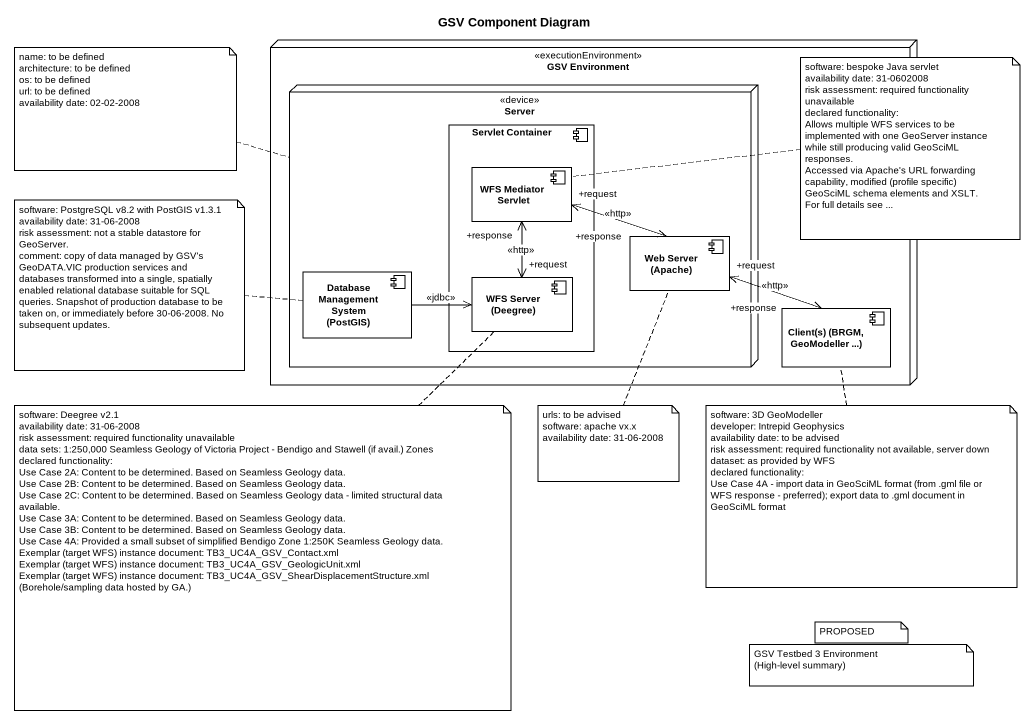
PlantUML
@startuml
title GSV Component Diagram
node "GSV Environment" as GSV_Environment <<executionEnvironment>> {
  node Server <<device>> {
    component "Servlet Container" as Servlet_Container {
      component "WFS Mediator Servlet" as WFS_Mediator_Servlet
      component "WFS Server (Deegree)" as WFS_Server_Deegree
    }
    component "Web Server (Apache)" as Web_Server_Apache
    component "Database Management System (PostGIS)" as Database_Management_System
  }
  component "Client(s) (BRGM, GeoModeller ...)" as Client_s_BRGM_GeoModeller
}
WFS_Mediator_Servlet "+response" <--> "+request" WFS_Server_Deegree : <<http>>
Web_Server_Apache "+response" <-left-> "+request" WFS_Mediator_Servlet : <<http>>
Database_Management_System -right-> WFS_Server_Deegree : <<jdbc>>
Client_s_BRGM_GeoModeller "+response" <-left-> "+request" Web_Server_Apache : <<http>>
note left of Server
  name: to be defined
  architecture: to be defined
  os: to be defined
  url: to be defined
  availability date: 02-02-2008
end note
note right of WFS_Mediator_Servlet
  software: bespoke Java servlet
  availability date: 31-0602008
  risk assessment: required functionality unavailable
  declared functionality:
  Allows multiple WFS services to be implemented with one GeoServer instance while still producing valid GeoSciML responses.
  Accessed via Apache's URL forwarding capability, modified (profile specific) GeoSciML schema elements and XSLT.
  For full details see ...
end note
note left of Database_Management_System
  software: PostgreSQL v8.2 with PostGIS v1.3.1
  availability date: 31-06-2008
  risk assessment: not a stable datastore for GeoServer.
  comment: copy of data managed by GSV's GeoDATA.VIC production services and databases transformed into a single, spatially enabled relational database suitable for SQL queries. Snapshot of production database to be taken on, or immediately before 30-06-2008. No subsequent updates.
end note
note bottom of WFS_Server_Deegree
  software: Deegree v2.1
  availability date: 31-06-2008
  risk assessment: required functionality unavailable
  data sets: 1:250,000 Seamless Geology of Victoria Project - Bendigo and Stawell (if avail.) Zones
  declared functionality:
  Use Case 2A: Content to be determined. Based on Seamless Geology data.
  Use Case 2B: Content to be determined. Based on Seamless Geology data.
  Use Case 2C: Content to be determined. Based on Seamless Geology data - limited structural data available.
  Use Case 3A: Content to be determined. Based on Seamless Geology data.
  Use Case 3B: Content to be determined. Based on Seamless Geology data.
  Use Case 4A: Provided a small subset of simplified Bendigo Zone 1:250K Seamless Geology data.
  Exemplar (target WFS) instance document: TB3_UC4A_GSV_Contact.xml
  Exemplar (target WFS) instance document: TB3_UC4A_GSV_GeologicUnit.xml
  Exemplar (target WFS) instance document: TB3_UC4A_GSV_ShearDisplacementStructure.xml
  (Borehole/sampling data hosted by GA.)
end note
note bottom of Web_Server_Apache
  urls: to be advised
  software: apache vx.x
  availability date: 31-06-2008
end note
note bottom of Client_s_BRGM_GeoModeller
  software: 3D GeoModeller
  developer: Intrepid Geophysics
  availability date: to be advised
  risk assessment: required functionality not available, server down
  dataset: as provided by WFS
  declared functionality:
  Use Case 4A - import data in GeoSciML format (from .gml file or WFS response - preferred); export data to .gml document in GeoSciML format
end note
note as N7
  GSV Testbed 3 Environment
  (High-level summary)
end note
note as N8
  PROPOSED
end note
@enduml
